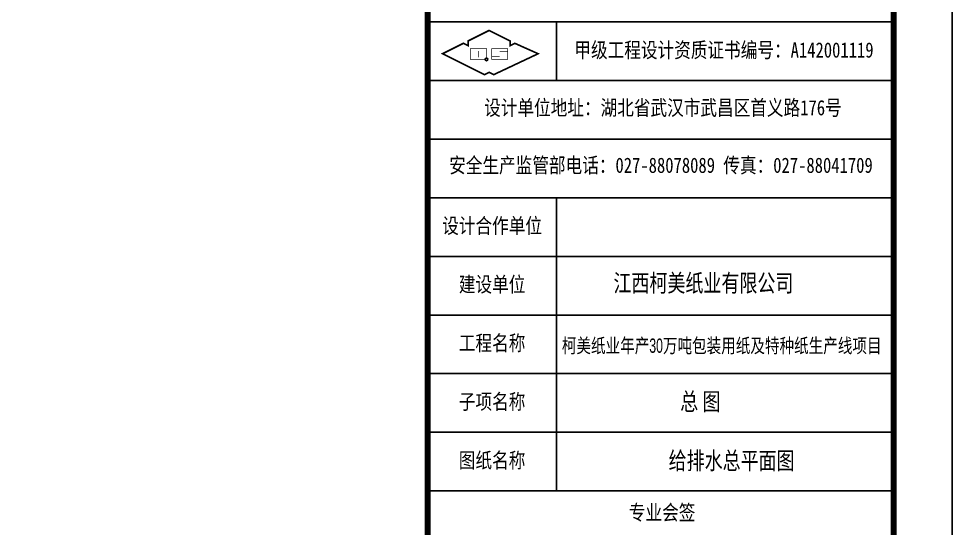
# Model space of a CAD drawing. Header units: metres. Extents: x 497246 to 997717, y 2998582 to 5998198.
# Drawn here: x 498000 to 498079.6, y 2998955.5 to 2998999 of the extents above; entities that cross this region are included whole.
import ezdxf

# ---------------------------------------------------------------- set-up
doc = ezdxf.new("R2010")
doc.units = ezdxf.units.M
doc.header["$LTSCALE"] = 1000
for name, color, linetype in [('A0h$0$z_图框', 7, 'CONTINUOUS'), ('TEXT', 7, 'CONTINUOUS'), ('z_图框', 7, 'CONTINUOUS')]:
    doc.layers.add(name, color=color, linetype=linetype)
doc.styles.add('A0h$0$中文仿宋', font='simfang.ttf', dxfattribs={"width": 0.8, "height": 2.5})
doc.styles.add('CLWD', font='ARIALN.TTF')

# ---------------------------------------------------------------- blocks, each defined once
blk = doc.blocks.new('A0h$0$TK-A2-CN')
at = {"layer": 'A0h$0$z_图框'}
for p, q in [((-79.5, 252), (0, 252)), ((-57.5, 242), (-57.5, 252)), ((-79.5, 242), (0, 242)), ((-79.5, 232), (0, 232)), ((-79.5, 222), (0, 222)), ((-57.5, 172), (-57.5, 222)), ((-79.5, 212), (0, 212)), ((-79.5, 202), (0, 202)), ((-79.5, 192), (0, 192)), ((-79.5, 182), (0, 182)), ((-79.5, 172), (0, 172))]:
    blk.add_line(p, q, dxfattribs=at)
for points, const_width in [([(-79.5, 400), (0, 400), (0, 0), (-79.5, 0)], 1), ([(-68.22, 242.99), (-60.65, 246.56), (-64.63, 248.34), (-65.43, 247.94), (-65.43, 248.74), (-69.01, 250.53), (-72.59, 248.74), (-72.59, 247.94), (-73.39, 248.34), (-76.95, 246.56), (-69.8, 242.99), (-69.01, 243.38)], 0.282), ([(-65.82, 245.6), (-65.82, 247.42), (-68.57, 247.42), (-68.57, 245.6)], 0.108)]:
    blk.add_lwpolyline(points, close=True, dxfattribs=dict(at, const_width=const_width))
at = {"layer": 'A0h$0$z_图框', "const_width": 0.108}
for points in [[(-69.44, 245.78), (-69.44, 247.42), (-72.19, 247.42), (-72.19, 245.6), (-69.62, 245.6)], [(-70.83, 247.02), (-70.83, 245.96)], [(-65.88, 246.9), (-67.21, 246.9)], [(-67.18, 246.13), (-68.54, 246.13)]]:
    blk.add_lwpolyline(points, dxfattribs=at)
at = {"layer": 'A0h$0$z_图框', "const_width": 0.137}
blk.add_lwpolyline([(-69.44, 245.37, 1), (-69.44, 245.76, 1), (-69.44, 245.37, 1)], format="xyb", dxfattribs=at)
at = {"layer": 'A0h$0$z_图框'}
blk.add_circle((-69.44, 245.6), 0.228, dxfattribs=at)
at = {"layer": 'A0h$0$z_图框', "char_height": 2.6, "attachment_point": 5, "style": 'A0h$0$中文仿宋'}
for s, width, insert in [('甲级工程设计资质证书编号：A142001119', 57.1198, (-28.95, 247.05)), ('设计单位地址：湖北省武汉市武昌区首义路176号', 79.6932, (-39.36, 237.21)), ('安全生产监管部电话：027-88078089 传真：027-88041709', 79.6932, (-39.7, 227.39)), ('设计合作单位', 19.5, (-68.5, 217.08)), ('建设单位', 19.5, (-68.5, 207.08)), ('工程名称', 19.5, (-68.5, 197.08)), ('子项名称', 19.5, (-68.5, 187.08)), ('图纸名称', 19.5, (-68.5, 177.08)), ('专业会签', 19.5, (-39.5, 168.18))]:
    blk.add_mtext_dynamic_manual_height_columns(s, width=width, gutter_width=12.5, heights=[0], dxfattribs=dict(at, insert=insert))
blk = doc.blocks.new('A0h$0$图签A2-CN')
at = {"layer": 'A0h$0$z_图框'}
blk.add_blockref('A0h$0$TK-A2-CN', (0.46, 0), dxfattribs=at)

msp = doc.modelspace()

# ---------------------------------------------------------------- linework, layer by layer
at = {"layer": 'z_图框'}
msp.add_lwpolyline([(497485.083, 2998867.692), (498079.583, 2998867.692), (498079.583, 2999288.192), (497485.083, 2999288.192)], close=True, dxfattribs=at)
at = {"layer": 'z_图框', "const_width": 0.5}
msp.add_lwpolyline([(497497.583, 2998872.692), (498074.583, 2998872.692), (498074.583, 2999283.192), (497497.583, 2999283.192)], close=True, dxfattribs=at)

# ---------------------------------------------------------------- block references
at = {"layer": 'A0h$0$z_图框', "xscale": 0.5, "yscale": 0.5, "zscale": 0.5}
msp.add_blockref('A0h$0$图签A2-CN', (498074.355, 2998872.692), dxfattribs=at)

# ---------------------------------------------------------------- texts
at = {"layer": 'TEXT', "color": 30, "style": 'CLWD', "width": 0.75}
for s, height, p in [('江西柯美纸业有限公司', 1.5, (498050.684, 2998975.668)), ('柯美纸业年产30万吨包装用纸及特种纸生产线项目', 1.215, (498046.285, 2998970.471)), ('总 图', 1.5, (498056.379, 2998965.568)), ('给排水总平面图', 1.5, (498055.391, 2998960.525))]:
    msp.add_text(s, height=height, dxfattribs=at).set_placement(p)

doc.saveas('drawing.dxf')
